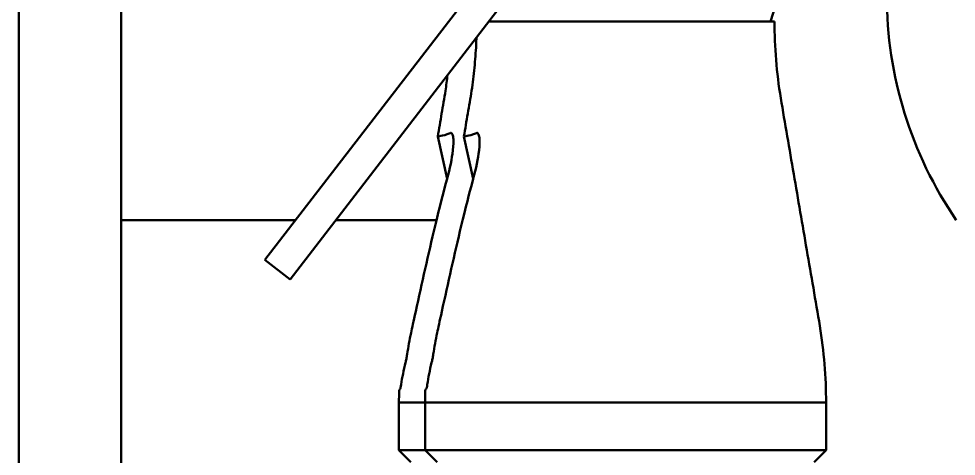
# Model space of a CAD drawing. Header units: millimetres. Extents: x 1510 to 10524, y 7125 to 13164.
# Drawn here: x 4957.48 to 5004.71, y 11300.25 to 11322.29 of the extents above; entities that cross this region are included whole.
import ezdxf

# ---------------------------------------------------------------- set-up
doc = ezdxf.new("R2010")
doc.units = ezdxf.units.MM
doc.header["$LTSCALE"] = 4
doc.layers.add('Visible (ISO)', color=7, linetype='Continuous', lineweight=50)

msp = doc.modelspace()

# ---------------------------------------------------------------- linework, layer by layer
at = {"layer": 'Visible (ISO)'}
for p, q in [((5140.773, 11531.942), (4969.881, 11310.141)), ((5142.041, 11530.966), (4971.149, 11309.164)), ((4957.48, 11273.454), (4957.48, 11393.554)), ((4962.638, 11273.454), (4962.638, 11393.554)), ((4995.351, 11322.154), (4996.651, 11326.154)), ((4981.157, 11322.154), (4988.051, 11322.154)), ((4995.551, 11322.154), (4988.051, 11322.154)), ((4979.058, 11314.229), (4978.587, 11316.361)), ((4980.375, 11314.229), (4979.904, 11316.361)), ((4962.638, 11312.151), (4971.43, 11312.151)), ((4973.45, 11312.151), (4978.526, 11312.151)), ((4971.149, 11309.164), (4969.881, 11310.141)), ((4977.65, 11302.954), (4976.634, 11302.954)), ((4976.634, 11302.954), (4976.634, 11300.554)), ((4978.967, 11302.954), (4977.951, 11302.954)), ((4977.951, 11302.954), (4977.951, 11300.554)), ((4988.051, 11302.954), (4980.999, 11302.954)), ((4995.104, 11302.954), (4988.051, 11302.954)), ((4998.151, 11302.954), (4997.136, 11302.954)), ((4998.151, 11302.954), (4998.151, 11300.554)), ((4977.65, 11300.554), (4976.634, 11300.554)), ((4977.234, 11299.954), (4976.634, 11300.554)), ((4977.951, 11300.554), (4977.65, 11300.554)), ((4978.967, 11300.554), (4977.951, 11300.554)), ((4978.551, 11299.954), (4977.951, 11300.554)), ((4980.999, 11300.554), (4978.967, 11300.554)), ((4995.104, 11300.554), (4980.999, 11300.554)), ((4997.136, 11300.554), (4995.104, 11300.554)), ((4998.151, 11300.554), (4997.136, 11300.554)), ((4997.551, 11299.954), (4998.151, 11300.554))]:
    msp.add_line(p, q, dxfattribs=at)
for centre, radius, start, end in [((5021.208, 11323.454), 20, 180, 214.4115), ((5000.318, 11302.954), 23.683, 178.4716, 180), ((5001.635, 11302.954), 23.683, 178.4716, 180)]:
    msp.add_arc(centre, radius, start, end, dxfattribs=at)
for points, knots in [([(4995.551, 11322.154), (4995.551, 11320.86), (4995.657, 11319.569), (4996.079, 11317.016), (4996.305, 11315.742), (4996.742, 11313.191), (4996.961, 11311.916), (4997.398, 11309.366), (4997.623, 11308.092), (4998.045, 11305.539), (4998.151, 11304.248), (4998.151, 11302.954)], [0, 0, 0, 0, 0.2, 0.2, 0.4, 0.4, 0.6, 0.6, 0.8, 0.8, 1, 1, 1, 1]), ([(4980.538, 11321.35), (4980.534, 11321.229), (4980.529, 11321.108), (4980.503, 11320.598), (4980.475, 11320.21), (4980.398, 11319.436), (4980.35, 11319.05), (4980.236, 11318.28), (4980.167, 11317.896), (4980.035, 11317.129), (4979.97, 11316.745), (4979.904, 11316.361)], [0.0414424, 0.0414424, 0.0414424, 0.0414424, 0.0601907, 0.0601907, 0.1203815, 0.1203815, 0.1805722, 0.1805722, 0.2407629, 0.2407629, 0.3009537, 0.3009537, 0.3009537, 0.3009537]), ([(4979.081, 11319.459), (4979.05, 11319.194), (4979.015, 11318.929), (4978.919, 11318.28), (4978.85, 11317.896), (4978.718, 11317.129), (4978.653, 11316.745), (4978.587, 11316.361)], [0.1392782, 0.1392782, 0.1392782, 0.1392782, 0.1805722, 0.1805722, 0.2407629, 0.2407629, 0.3009537, 0.3009537, 0.3009537, 0.3009537]), ([(4979.215, 11316.531), (4979, 11316.445), (4978.849, 11316.404), (4978.64, 11316.363), (4978.587, 11316.361), (4978.587, 11316.361)], [0.000001, 0.000001, 0.000001, 0.000001, 1.87653, 1.87653, 3.916126, 3.916126, 3.916126, 3.916126]), ([(4979.215, 11316.531), (4979.23, 11316.537), (4979.245, 11316.539), (4979.278, 11316.532), (4979.291, 11316.52), (4979.319, 11316.49), (4979.336, 11316.452), (4979.365, 11316.34), (4979.376, 11316.253), (4979.383, 11315.971), (4979.367, 11315.749), (4979.269, 11315.072), (4979.153, 11314.57), (4979.001, 11314.016)], [0.000001, 0.000001, 0.000001, 0.000001, 0.132388, 0.132388, 0.312373, 0.312373, 0.870381, 0.870381, 1.608336, 1.608336, 2.745405, 2.745405, 4.54148, 4.54148, 4.54148, 4.54148]), ([(4980.532, 11316.531), (4980.317, 11316.445), (4980.166, 11316.404), (4979.957, 11316.363), (4979.904, 11316.361), (4979.904, 11316.361)], [0.000001, 0.000001, 0.000001, 0.000001, 1.87653, 1.87653, 3.916126, 3.916126, 3.916126, 3.916126]), ([(4980.532, 11316.531), (4980.547, 11316.537), (4980.562, 11316.539), (4980.595, 11316.532), (4980.608, 11316.52), (4980.636, 11316.49), (4980.653, 11316.452), (4980.682, 11316.34), (4980.693, 11316.253), (4980.7, 11315.971), (4980.684, 11315.749), (4980.586, 11315.072), (4980.47, 11314.57), (4980.318, 11314.016)], [0.000001, 0.000001, 0.000001, 0.000001, 0.132388, 0.132388, 0.312373, 0.312373, 0.870381, 0.870381, 1.608336, 1.608336, 2.745405, 2.745405, 4.54148, 4.54148, 4.54148, 4.54148]), ([(4977.046, 11305.389), (4977.104, 11305.747), (4977.17, 11306.109), (4977.29, 11306.704), (4977.365, 11307.046), (4977.633, 11308.258), (4977.795, 11308.99), (4978.114, 11310.402), (4978.283, 11311.136), (4978.68, 11312.794), (4978.864, 11313.517), (4979.001, 11314.016)], [0.000001, 0.000001, 0.000001, 0.000001, 1.128702, 1.128702, 1.857766, 1.857766, 2.892997, 2.892997, 3.926968, 3.926968, 5.26663, 5.26663, 5.26663, 5.26663]), ([(4978.363, 11305.389), (4978.421, 11305.747), (4978.487, 11306.109), (4978.607, 11306.704), (4978.682, 11307.046), (4978.95, 11308.258), (4979.112, 11308.99), (4979.431, 11310.402), (4979.6, 11311.136), (4979.997, 11312.794), (4980.181, 11313.517), (4980.318, 11314.016)], [0.000001, 0.000001, 0.000001, 0.000001, 1.128702, 1.128702, 1.857766, 1.857766, 2.892997, 2.892997, 3.926968, 3.926968, 5.26663, 5.26663, 5.26663, 5.26663]), ([(4977.046, 11305.389), (4977.033, 11305.309), (4977.02, 11305.234), (4976.991, 11305.092), (4976.977, 11305.026), (4976.962, 11304.968)], [0.0000001, 0.0000001, 0.0000001, 0.0000001, 0.2504578, 0.2504578, 0.5024156, 0.5024156, 0.5024156, 0.5024156]), ([(4978.363, 11305.389), (4978.35, 11305.309), (4978.337, 11305.234), (4978.308, 11305.092), (4978.294, 11305.026), (4978.279, 11304.968)], [0.0000001, 0.0000001, 0.0000001, 0.0000001, 0.2504578, 0.2504578, 0.5024156, 0.5024156, 0.5024156, 0.5024156]), ([(4976.743, 11303.871), (4976.77, 11304.043), (4976.801, 11304.222), (4976.874, 11304.588), (4976.916, 11304.777), (4976.962, 11304.968)], [0.000001, 0.000001, 0.000001, 0.000001, 0.820656, 0.820656, 1.641065, 1.641065, 1.641065, 1.641065]), ([(4978.06, 11303.871), (4978.087, 11304.043), (4978.118, 11304.222), (4978.191, 11304.588), (4978.233, 11304.777), (4978.279, 11304.968)], [0.000001, 0.000001, 0.000001, 0.000001, 0.820656, 0.820656, 1.641065, 1.641065, 1.641065, 1.641065]), ([(4976.743, 11303.871), (4976.734, 11303.809), (4976.725, 11303.759), (4976.708, 11303.686), (4976.701, 11303.663), (4976.694, 11303.654)], [0.0000001, 0.0000001, 0.0000001, 0.0000001, 0.2965065, 0.2965065, 0.5942611, 0.5942611, 0.5942611, 0.5942611]), ([(4978.06, 11303.871), (4978.051, 11303.809), (4978.042, 11303.759), (4978.025, 11303.686), (4978.018, 11303.663), (4978.011, 11303.654)], [0.0000001, 0.0000001, 0.0000001, 0.0000001, 0.2965065, 0.2965065, 0.5942611, 0.5942611, 0.5942611, 0.5942611]), ([(4976.643, 11303.586), (4976.643, 11303.586), (4976.647, 11303.591), (4976.664, 11303.615), (4976.677, 11303.632), (4976.694, 11303.654)], [1.523807, 1.523807, 1.523807, 1.523807, 2.286857, 2.286857, 3.047733, 3.047733, 3.047733, 3.047733]), ([(4977.96, 11303.586), (4977.96, 11303.586), (4977.964, 11303.591), (4977.981, 11303.615), (4977.994, 11303.632), (4978.011, 11303.654)], [1.523807, 1.523807, 1.523807, 1.523807, 2.286857, 2.286857, 3.047733, 3.047733, 3.047733, 3.047733]), ([(4977.65, 11302.954), (4977.65, 11302.954), (4977.653, 11302.954), (4977.658, 11302.954), (4977.66, 11302.954), (4977.666, 11302.954), (4977.671, 11302.954), (4977.683, 11302.954), (4977.691, 11302.954), (4977.714, 11302.954), (4977.73, 11302.954), (4977.758, 11302.954), (4977.769, 11302.954), (4977.795, 11302.954), (4977.809, 11302.954), (4977.843, 11302.954), (4977.862, 11302.954), (4977.905, 11302.954), (4977.927, 11302.954), (4977.951, 11302.954)], [0.000001, 0.000001, 0.000001, 0.000001, 0.00381631, 0.00381631, 0.00604594, 0.00604594, 0.01030844, 0.01030844, 0.0182995, 0.0182995, 0.03231106, 0.03231106, 0.04053477, 0.04053477, 0.0509507, 0.0509507, 0.06408448, 0.06408448, 0.07818526, 0.07818526, 0.07818526, 0.07818526]), ([(4978.967, 11302.954), (4978.967, 11302.954), (4978.97, 11302.954), (4978.975, 11302.954), (4978.977, 11302.954), (4978.983, 11302.954), (4978.988, 11302.954), (4979, 11302.954), (4979.008, 11302.954), (4979.031, 11302.954), (4979.047, 11302.954), (4979.075, 11302.954), (4979.086, 11302.954), (4979.112, 11302.954), (4979.126, 11302.954), (4979.16, 11302.954), (4979.179, 11302.954), (4979.225, 11302.954), (4979.251, 11302.954), (4979.294, 11302.954), (4979.31, 11302.954), (4979.366, 11302.954), (4979.408, 11302.954), (4979.465, 11302.954), (4979.477, 11302.954), (4979.515, 11302.954), (4979.543, 11302.954), (4979.603, 11302.954), (4979.636, 11302.954), (4979.687, 11302.954), (4979.705, 11302.954), (4979.742, 11302.954), (4979.76, 11302.954), (4979.814, 11302.954), (4979.851, 11302.954), (4979.92, 11302.954), (4979.954, 11302.954), (4980.003, 11302.954), (4980.018, 11302.954), (4980.093, 11302.954), (4980.154, 11302.954), (4980.241, 11302.954), (4980.265, 11302.954), (4980.336, 11302.954), (4980.383, 11302.954), (4980.468, 11302.954), (4980.507, 11302.954), (4980.576, 11302.954), (4980.607, 11302.954), (4980.666, 11302.954), (4980.691, 11302.954), (4980.761, 11302.954), (4980.803, 11302.954), (4980.87, 11302.954), (4980.893, 11302.954), (4980.931, 11302.954), (4980.944, 11302.954), (4980.964, 11302.954), (4980.971, 11302.954), (4980.989, 11302.954), (4980.997, 11302.954), (4980.999, 11302.954)], [0.000001, 0.000001, 0.000001, 0.000001, 0.0038163, 0.0038163, 0.0060459, 0.0060459, 0.0103084, 0.0103084, 0.0182995, 0.0182995, 0.0323111, 0.0323111, 0.0405348, 0.0405348, 0.0509507, 0.0509507, 0.0640845, 0.0640845, 0.0802907, 0.0802907, 0.089109, 0.089109, 0.1115207, 0.1115207, 0.1172973, 0.1172973, 0.1303106, 0.1303106, 0.1449761, 0.1449761, 0.1527581, 0.1527581, 0.1605434, 0.1605434, 0.1752149, 0.1752149, 0.1882334, 0.1882334, 0.1940121, 0.1940121, 0.2164312, 0.2164312, 0.2252525, 0.2252525, 0.2414655, 0.2414655, 0.2546096, 0.2546096, 0.2650367, 0.2650367, 0.2732686, 0.2732686, 0.287293, 0.287293, 0.2952917, 0.2952917, 0.2995586, 0.2995586, 0.3017906, 0.3017906, 0.3056099, 0.3056099, 0.3056099, 0.3056099]), ([(4995.104, 11302.954), (4995.105, 11302.954), (4995.114, 11302.954), (4995.132, 11302.954), (4995.139, 11302.954), (4995.159, 11302.954), (4995.172, 11302.954), (4995.209, 11302.954), (4995.233, 11302.954), (4995.3, 11302.954), (4995.342, 11302.954), (4995.411, 11302.954), (4995.437, 11302.954), (4995.495, 11302.954), (4995.526, 11302.954), (4995.596, 11302.954), (4995.634, 11302.954), (4995.72, 11302.954), (4995.766, 11302.954), (4995.837, 11302.954), (4995.862, 11302.954), (4995.949, 11302.954), (4996.01, 11302.954), (4996.084, 11302.954), (4996.1, 11302.954), (4996.149, 11302.954), (4996.182, 11302.954), (4996.252, 11302.954), (4996.288, 11302.954), (4996.342, 11302.954), (4996.361, 11302.954), (4996.397, 11302.954), (4996.415, 11302.954), (4996.467, 11302.954), (4996.499, 11302.954), (4996.559, 11302.954), (4996.587, 11302.954), (4996.626, 11302.954), (4996.637, 11302.954), (4996.694, 11302.954), (4996.737, 11302.954), (4996.793, 11302.954), (4996.808, 11302.954), (4996.851, 11302.954), (4996.878, 11302.954), (4996.924, 11302.954), (4996.943, 11302.954), (4996.977, 11302.954), (4996.991, 11302.954), (4997.017, 11302.954), (4997.027, 11302.954), (4997.055, 11302.954), (4997.071, 11302.954), (4997.095, 11302.954), (4997.103, 11302.954), (4997.115, 11302.954), (4997.119, 11302.954), (4997.126, 11302.954), (4997.128, 11302.954), (4997.133, 11302.954), (4997.136, 11302.954), (4997.136, 11302.954)], [0.000001, 0.000001, 0.000001, 0.000001, 0.0038163, 0.0038163, 0.0060459, 0.0060459, 0.0103084, 0.0103084, 0.0182995, 0.0182995, 0.0323111, 0.0323111, 0.0405348, 0.0405348, 0.0509507, 0.0509507, 0.0640845, 0.0640845, 0.0802907, 0.0802907, 0.089109, 0.089109, 0.1115207, 0.1115207, 0.1172973, 0.1172973, 0.1303106, 0.1303106, 0.1449761, 0.1449761, 0.1527581, 0.1527581, 0.1605434, 0.1605434, 0.1752149, 0.1752149, 0.1882334, 0.1882334, 0.1940121, 0.1940121, 0.2164312, 0.2164312, 0.2252525, 0.2252525, 0.2414655, 0.2414655, 0.2546096, 0.2546096, 0.2650367, 0.2650367, 0.2732686, 0.2732686, 0.287293, 0.287293, 0.2952917, 0.2952917, 0.2995586, 0.2995586, 0.3017906, 0.3017906, 0.3056099, 0.3056099, 0.3056099, 0.3056099]), ([(4995.109, 11302.954), (4995.111, 11302.954), (4995.114, 11302.954), (4995.15, 11302.954), (4995.182, 11302.954), (4995.243, 11302.954), (4995.27, 11302.954), (4995.309, 11302.954), (4995.32, 11302.954), (4995.377, 11302.954), (4995.42, 11302.954), (4995.476, 11302.954), (4995.491, 11302.954), (4995.512, 11302.954), (4995.517, 11302.954), (4995.522, 11302.954)], [0.15950046, 0.15950046, 0.15950046, 0.15950046, 0.16054342, 0.16054342, 0.17521494, 0.17521494, 0.18823337, 0.18823337, 0.19401213, 0.19401213, 0.21643125, 0.21643125, 0.22525254, 0.22525254, 0.22837968, 0.22837968, 0.22837968, 0.22837968]), ([(4995.616, 11302.954), (4995.626, 11302.954), (4995.635, 11302.954), (4995.66, 11302.954), (4995.674, 11302.954), (4995.7, 11302.954), (4995.71, 11302.954), (4995.738, 11302.954), (4995.754, 11302.954), (4995.772, 11302.954), (4995.774, 11302.954), (4995.776, 11302.954)], [0.24796598, 0.24796598, 0.24796598, 0.24796598, 0.25460963, 0.25460963, 0.26503671, 0.26503671, 0.27326857, 0.27326857, 0.28729302, 0.28729302, 0.28940617, 0.28940617, 0.28940617, 0.28940617])]:
    msp.add_open_spline(points, degree=3, knots=knots, dxfattribs=at)

doc.saveas('drawing.dxf')
